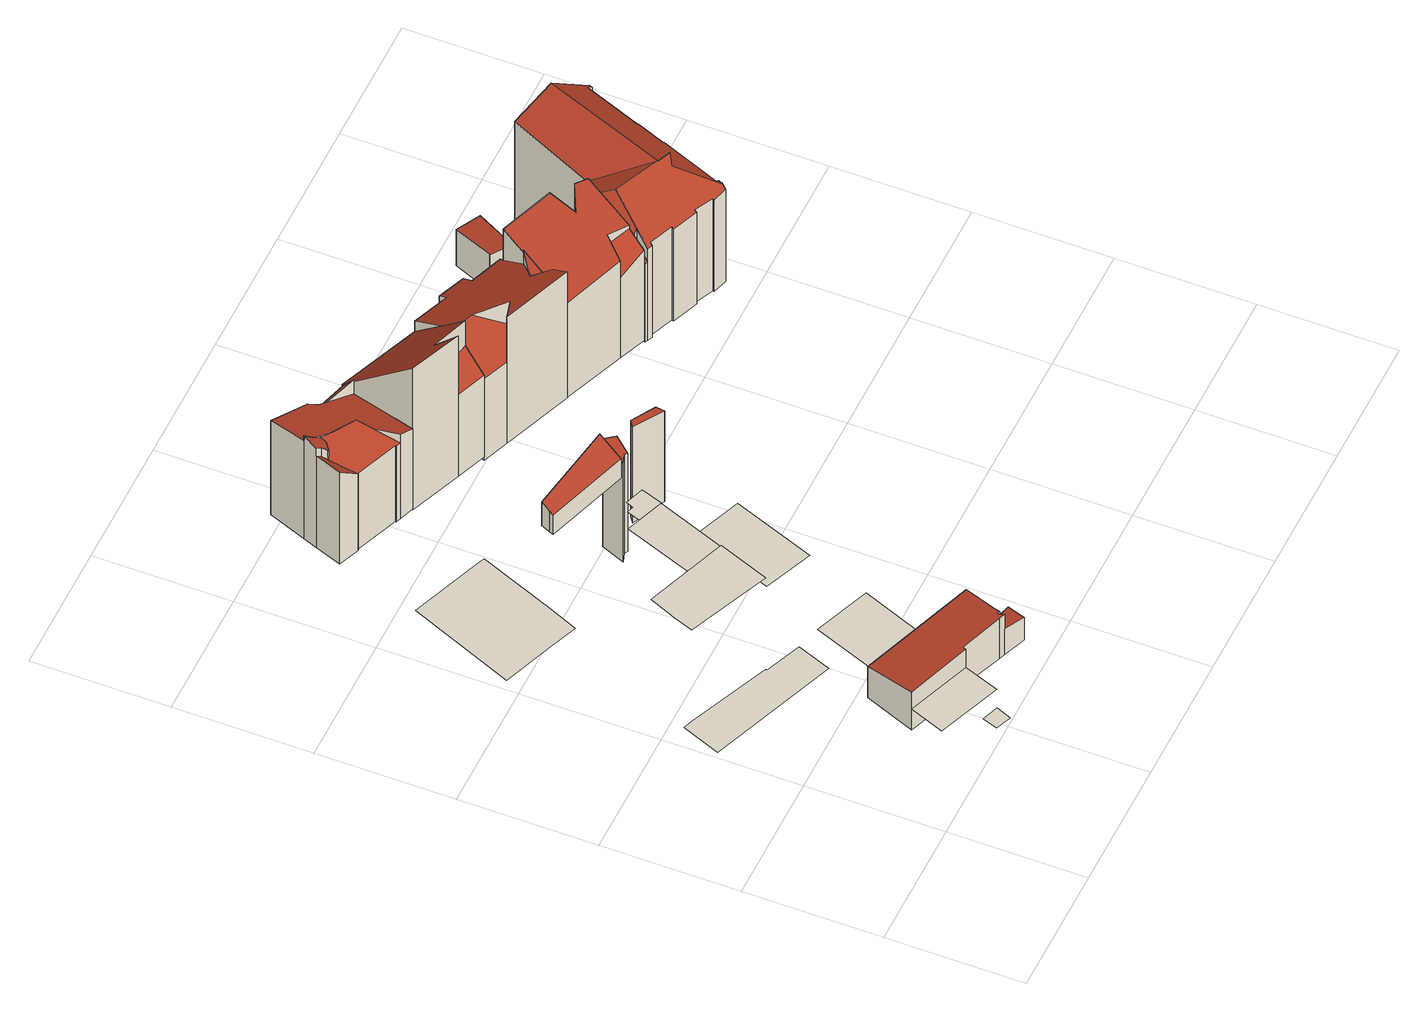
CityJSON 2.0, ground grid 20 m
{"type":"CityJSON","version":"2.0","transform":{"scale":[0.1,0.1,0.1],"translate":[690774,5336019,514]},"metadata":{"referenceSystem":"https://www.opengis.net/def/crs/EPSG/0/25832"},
"CityObjects":{
"building1":{"type":"Building","attributes":{"area_m2":55.53,"max_x":690797.88,"max_y":5336030,"min_x":690786.38,"min_y":5336021.5,"rf_extrusion_mode":"skip","rf_force_lod11":false,"rf_h_ground":518.7,"rf_h_pc_98p":0,"rf_h_roof_50p":0,"rf_h_roof_70p":0,"rf_h_roof_max":0,"rf_h_roof_min":0,"rf_is_glass_roof":false,"rf_nodata_frac":0.977,"rf_nodata_r":0,"rf_pc_select":"_HIGHEST_YET_INSUFFICIENT_COVERAGE","rf_pc_year":2026,"rf_pointcloud_unusable":true,"rf_pt_density":11.2,"rf_roof_planes":0,"rf_roof_type":"no points","rf_success":true,"rf_t_run":8,"source_file":"690_5336.gml"},"geometry":[{"type":"MultiSurface","lod":"0","boundaries":[[[0,1,2,3]]]}]},
"building2":{"type":"Building","attributes":{"area_m2":118.25,"max_x":690795.81,"max_y":5336057,"min_x":690774.81,"min_y":5336044,"rf_extrusion_mode":"skip","rf_force_lod11":false,"rf_h_ground":514.73,"rf_h_pc_98p":0,"rf_h_roof_50p":0,"rf_h_roof_70p":0,"rf_h_roof_max":0,"rf_h_roof_min":0,"rf_is_glass_roof":false,"rf_nodata_frac":1,"rf_nodata_r":0,"rf_pc_select":"_HIGHEST_YET_INSUFFICIENT_COVERAGE","rf_pc_year":0,"rf_pointcloud_unusable":true,"rf_pt_density":0,"rf_roof_planes":0,"rf_roof_type":"no points","rf_success":true,"rf_t_run":0,"source_file":"690_5336.gml"},"geometry":[{"type":"MultiSurface","lod":"0","boundaries":[[[4,5,6,7,8,9,10]]]}]},
"building3":{"type":"Building","attributes":{"area_m2":5.8,"max_x":690795.94,"max_y":5336022.5,"min_x":690792.81,"min_y":5336019,"rf_extrusion_mode":"skip","rf_force_lod11":false,"rf_h_ground":515.04,"rf_h_pc_98p":0,"rf_h_roof_50p":0,"rf_h_roof_70p":0,"rf_h_roof_max":0,"rf_h_roof_min":0,"rf_is_glass_roof":false,"rf_nodata_frac":0.25,"rf_nodata_r":0,"rf_pc_select":"_HIGHEST_YET_INSUFFICIENT_COVERAGE","rf_pc_year":2026,"rf_pointcloud_unusable":true,"rf_pt_density":12.44,"rf_roof_planes":0,"rf_roof_type":"no points","rf_success":true,"rf_t_run":4,"source_file":"690_5336.gml"},"geometry":[{"type":"MultiSurface","lod":"0","boundaries":[[[11,12,13,14]]]}]},
"building4":{"type":"Building","attributes":{"area_m2":101.1,"max_x":690793.38,"max_y":5336063.5,"min_x":690778.38,"min_y":5336051.5,"rf_extrusion_mode":"skip","rf_force_lod11":false,"rf_h_ground":532.24,"rf_h_pc_98p":0,"rf_h_roof_50p":0,"rf_h_roof_70p":0,"rf_h_roof_max":0,"rf_h_roof_min":0,"rf_is_glass_roof":false,"rf_nodata_frac":1,"rf_nodata_r":0,"rf_pc_select":"_HIGHEST_YET_INSUFFICIENT_COVERAGE","rf_pc_year":0,"rf_pointcloud_unusable":true,"rf_pt_density":0,"rf_roof_planes":0,"rf_roof_type":"no points","rf_success":true,"rf_t_run":0,"source_file":"690_5336.gml"},"geometry":[{"type":"MultiSurface","lod":"0","boundaries":[[[15,16,17,18,19]]]}]},
"building5":{"type":"Building","attributes":{"area_m2":160.46,"max_x":690811.12,"max_y":5336037.5,"min_x":690788.38,"min_y":5336023,"rf_extrusion_mode":"standard","rf_force_lod11":false,"rf_h_ground":514.7,"rf_h_pc_98p":0,"rf_h_roof_50p":521.62,"rf_h_roof_70p":521.95,"rf_h_roof_max":522.35,"rf_h_roof_min":518.49,"rf_h_roof_ridge":521.32,"rf_is_glass_roof":false,"rf_nodata_frac":0.54,"rf_nodata_r":0,"rf_pc_select":"_HIGHEST_YET_INSUFFICIENT_COVERAGE","rf_pc_year":2026,"rf_pointcloud_unusable":false,"rf_pt_density":106.25,"rf_ridgelines":1,"rf_rmse_lod22":1.15,"rf_roof_planes":6,"rf_roof_type":"slanted","rf_success":true,"rf_t_run":69,"rf_volume_lod22":959.58,"source_file":"690_5336.gml"},"children":["building5-1"]},
"building5-1":{"type":"BuildingPart","parents":["building5"],"geometry":[{"type":"Solid","lod":"2.2","boundaries":[[[[20,21,22,23,24,25,26,27,28,29]],[[30,26,25,31]],[[31,25,24,32]],[[32,24,23,33]],[[33,23,22,34]],[[35,21,20,36]],[[37,27,26,30]],[[34,22,21,35,38]],[[38,35,39,40]],[[40,39,41,42]],[[42,41,43,44]],[[44,43,28,27,37]],[[45,29,28,43]],[[36,20,29,45]],[[44,37,30,31,32,33,34,38,40,42]],[[36,45,43,41,39,35]]]],"semantics":{"surfaces":[{"type":"GroundSurface"},{"type":"WallSurface","on_footprint_edge":true},{"type":"WallSurface","on_footprint_edge":false},{"type":"RoofSurface","rf_azimuth":6.71,"rf_h_roof_50p":521.45,"rf_h_roof_70p":521.67,"rf_h_roof_max":522.27,"rf_h_roof_min":520.59,"rf_slope":8.72},{"type":"RoofSurface","rf_azimuth":81.09,"rf_h_roof_50p":519.08,"rf_h_roof_70p":519.19,"rf_h_roof_max":522.1,"rf_h_roof_min":518.73,"rf_slope":9.12}],"values":[[0,1,1,1,1,1,1,1,2,2,2,1,1,1,3,4]]}}]},
"building6":{"type":"Building","attributes":{"area_m2":212.73,"max_x":690792.81,"max_y":5336096.5,"min_x":690774.56,"min_y":5336076.5,"rf_extrusion_mode":"standard","rf_force_lod11":false,"rf_h_ground":515.73,"rf_h_pc_98p":0,"rf_h_roof_50p":534.63,"rf_h_roof_70p":534.75,"rf_h_roof_max":535.06,"rf_h_roof_min":530.95,"rf_is_glass_roof":false,"rf_nodata_frac":0.582,"rf_nodata_r":0,"rf_pc_select":"_HIGHEST_YET_INSUFFICIENT_COVERAGE","rf_pc_year":2026,"rf_pointcloud_unusable":false,"rf_pt_density":7.04,"rf_ridgelines":0,"rf_rmse_lod22":0,"rf_roof_planes":2,"rf_roof_type":"slanted","rf_success":true,"rf_t_run":20,"rf_volume_lod22":0,"source_file":"690_5336.gml"},"geometry":[{"type":"MultiSurface","lod":"0","boundaries":[[[46,47,48,49,50,51,52,53]]]}]},
"building7":{"type":"Building","attributes":{"area_m2":65.28,"max_x":690797.19,"max_y":5336071,"min_x":690787.69,"min_y":5336059,"rf_extrusion_mode":"skip","rf_force_lod11":false,"rf_h_ground":531.93,"rf_h_pc_98p":0,"rf_h_roof_50p":0,"rf_h_roof_70p":0,"rf_h_roof_max":0,"rf_h_roof_min":0,"rf_is_glass_roof":false,"rf_nodata_frac":0.969,"rf_nodata_r":0,"rf_pc_select":"_HIGHEST_YET_INSUFFICIENT_COVERAGE","rf_pc_year":2026,"rf_pointcloud_unusable":true,"rf_pt_density":4.5,"rf_roof_planes":0,"rf_roof_type":"no points","rf_success":true,"rf_t_run":5,"source_file":"690_5336.gml"},"geometry":[{"type":"MultiSurface","lod":"0","boundaries":[[[54,55,56,57]]]}]},
"building8":{"type":"Building","attributes":{"area_m2":98.35,"max_x":690802.12,"max_y":5336063,"min_x":690790.44,"min_y":5336048.5,"rf_extrusion_mode":"skip","rf_force_lod11":false,"rf_h_ground":530.83,"rf_h_pc_98p":0,"rf_h_roof_50p":0,"rf_h_roof_70p":0,"rf_h_roof_max":0,"rf_h_roof_min":0,"rf_is_glass_roof":false,"rf_nodata_frac":0.954,"rf_nodata_r":0,"rf_pc_select":"_HIGHEST_YET_INSUFFICIENT_COVERAGE","rf_pc_year":2026,"rf_pointcloud_unusable":true,"rf_pt_density":10.67,"rf_roof_planes":0,"rf_roof_type":"no points","rf_success":true,"rf_t_run":1,"source_file":"690_5336.gml"},"geometry":[{"type":"MultiSurface","lod":"0","boundaries":[[[58,59,60,61]]]}]},
"building9":{"type":"Building","attributes":{"area_m2":113.41,"max_x":690807.62,"max_y":5336048,"min_x":690794.75,"min_y":5336033,"rf_extrusion_mode":"standard","rf_force_lod11":false,"rf_h_ground":514.87,"rf_h_pc_98p":0,"rf_h_roof_50p":518.59,"rf_h_roof_70p":518.63,"rf_h_roof_max":518.85,"rf_h_roof_min":518.44,"rf_is_glass_roof":false,"rf_nodata_frac":0.562,"rf_nodata_r":0,"rf_pc_select":"_HIGHEST_YET_INSUFFICIENT_COVERAGE","rf_pc_year":2026,"rf_pointcloud_unusable":false,"rf_pt_density":38.87,"rf_ridgelines":0,"rf_rmse_lod22":0,"rf_roof_planes":2,"rf_roof_type":"slanted","rf_success":true,"rf_t_run":50,"rf_volume_lod22":0,"source_file":"690_5336.gml"},"geometry":[{"type":"MultiSurface","lod":"0","boundaries":[[[62,63,64,65]]]}]},
"building10":{"type":"Building","attributes":{"area_m2":12.14,"max_x":690798.31,"max_y":5336073,"min_x":690793.38,"min_y":5336069,"rf_extrusion_mode":"skip","rf_force_lod11":false,"rf_h_ground":531.98,"rf_h_pc_98p":0,"rf_h_roof_50p":0,"rf_h_roof_70p":0,"rf_h_roof_max":0,"rf_h_roof_min":0,"rf_is_glass_roof":false,"rf_nodata_frac":0.854,"rf_nodata_r":0,"rf_pc_select":"_HIGHEST_YET_INSUFFICIENT_COVERAGE","rf_pc_year":2026,"rf_pointcloud_unusable":true,"rf_pt_density":9.14,"rf_roof_planes":0,"rf_roof_type":"no points","rf_success":true,"rf_t_run":2,"source_file":"690_5336.gml"},"geometry":[{"type":"MultiSurface","lod":"0","boundaries":[[[66,67,68,69,70,71]]]}]},
"building11":{"type":"Building","attributes":{"area_m2":177.84,"max_x":690805,"max_y":5336092,"min_x":690786.44,"min_y":5336074.5,"rf_extrusion_mode":"standard","rf_force_lod11":false,"rf_h_ground":530.38,"rf_h_pc_98p":0,"rf_h_roof_50p":534.6,"rf_h_roof_70p":534.91,"rf_h_roof_max":535.78,"rf_h_roof_min":533.86,"rf_h_roof_ridge":535.46,"rf_is_glass_roof":false,"rf_nodata_frac":0.582,"rf_nodata_r":0,"rf_pc_select":"_HIGHEST_YET_INSUFFICIENT_COVERAGE","rf_pc_year":2026,"rf_pointcloud_unusable":false,"rf_pt_density":15,"rf_ridgelines":1,"rf_rmse_lod22":1.66,"rf_roof_planes":3,"rf_roof_type":"slanted","rf_success":true,"rf_t_run":27,"rf_volume_lod22":173.53,"source_file":"690_5336.gml"},"children":["building11-1"]},
"building11-1":{"type":"BuildingPart","parents":["building11"],"geometry":[{"type":"Solid","lod":"2.2","boundaries":[[[[72,73,74,75,76]],[[77,72,76,78]],[[78,76,75,79]],[[79,75,74,80]],[[80,74,73,81]],[[81,73,72,77]],[[81,77,78,79,80]]]],"semantics":{"surfaces":[{"type":"GroundSurface"},{"type":"WallSurface","on_footprint_edge":true},{"type":"RoofSurface","rf_azimuth":198.52,"rf_h_roof_50p":534.74,"rf_h_roof_70p":535,"rf_h_roof_max":535.74,"rf_h_roof_min":534.07,"rf_slope":22.76}],"values":[[0,1,1,1,1,1,2]]}}]},
"building12":{"type":"Building","attributes":{"area_m2":165.88,"max_x":690801.81,"max_y":5336120.5,"min_x":690784.88,"min_y":5336104,"rf_extrusion_mode":"standard","rf_force_lod11":false,"rf_h_ground":515.28,"rf_h_pc_98p":0,"rf_h_roof_50p":531.32,"rf_h_roof_70p":532.22,"rf_h_roof_max":534.47,"rf_h_roof_min":529.47,"rf_h_roof_ridge":533.63,"rf_is_glass_roof":false,"rf_nodata_frac":0.485,"rf_nodata_r":0,"rf_pc_select":"_HIGHEST_YET_INSUFFICIENT_COVERAGE","rf_pc_year":2026,"rf_pointcloud_unusable":false,"rf_pt_density":13.06,"rf_ridgelines":3,"rf_rmse_lod22":0.376,"rf_roof_planes":9,"rf_roof_type":"slanted","rf_success":true,"rf_t_run":27,"rf_volume_lod22":2684.69,"source_file":"690_5336.gml"},"children":["building12-1"]},
"building12-1":{"type":"BuildingPart","parents":["building12"],"geometry":[{"type":"Solid","lod":"2.2","boundaries":[[[[82,83,84,85,86,87,88,89,90,91,92,93,94,95]],[[96,89,88,97]],[[98,99,97,100]],[[101,83,82,102]],[[103,84,83,101]],[[104,94,93,105]],[[106,95,94,104]],[[107,91,90,108]],[[109,110,92,91,107]],[[108,111,112]],[[99,98,112]],[[111,108,90,89,96]],[[113,114,115]],[[116,117,115]],[[100,97,88,87,118]],[[119,120,121]],[[117,116,121]],[[120,119,122,123]],[[118,87,86,122]],[[105,93,92,110]],[[124,125,126]],[[127,128,125,124]],[[102,82,95,106]],[[123,122,86,85,129,130]],[[129,85,84,103]],[[128,131,132]],[[130,129,133,134]],[[134,133,131,128,127]],[[114,113,135]],[[110,109,135]],[[111,96,97,99,112]],[[134,127,124,126,117,121,120,123,130]],[[114,135,109,107,108,112,98,100,118,122,119,121,116,115]],[[106,132,131,133,129,103,101,102]],[[132,106,104,105,110,135,113,115,117,126,125,128]]]],"semantics":{"surfaces":[{"type":"GroundSurface"},{"type":"WallSurface","on_footprint_edge":true},{"type":"WallSurface","on_footprint_edge":false},{"type":"RoofSurface","rf_azimuth":14.81,"rf_h_roof_50p":529.7,"rf_h_roof_70p":530.2,"rf_h_roof_max":531.44,"rf_h_roof_min":528.49,"rf_slope":52.85},{"type":"RoofSurface","rf_azimuth":135.58,"rf_h_roof_50p":533.83,"rf_h_roof_70p":534.12,"rf_h_roof_max":534.94,"rf_h_roof_min":532.75,"rf_slope":37.78},{"type":"RoofSurface","rf_azimuth":88.85,"rf_h_roof_50p":531.32,"rf_h_roof_70p":532.18,"rf_h_roof_max":534.12,"rf_h_roof_min":529.17,"rf_slope":19.44},{"type":"RoofSurface","rf_azimuth":109.97,"rf_h_roof_50p":531.96,"rf_h_roof_70p":532.42,"rf_h_roof_max":533.83,"rf_h_roof_min":530.13,"rf_slope":41.46},{"type":"RoofSurface","rf_azimuth":200.56,"rf_h_roof_50p":531.35,"rf_h_roof_70p":531.91,"rf_h_roof_max":533.17,"rf_h_roof_min":529.84,"rf_slope":29.4}],"values":[[0,1,2,1,1,1,1,1,1,2,2,1,2,2,1,2,2,2,1,1,2,2,1,1,1,2,2,2,2,2,3,4,5,6,7]]}}]},
"building13":{"type":"Building","attributes":{"area_m2":359.8,"max_x":690824.88,"max_y":5336087.5,"min_x":690795,"min_y":5336060.5,"rf_extrusion_mode":"standard","rf_force_lod11":false,"rf_h_ground":514.61,"rf_h_pc_98p":0,"rf_h_roof_50p":533,"rf_h_roof_70p":533.44,"rf_h_roof_max":535.59,"rf_h_roof_min":532.11,"rf_h_roof_ridge":532.65,"rf_is_glass_roof":false,"rf_nodata_frac":0.483,"rf_nodata_r":0,"rf_pc_select":"_HIGHEST_YET_INSUFFICIENT_COVERAGE","rf_pc_year":2026,"rf_pointcloud_unusable":false,"rf_pt_density":21.62,"rf_ridgelines":1,"rf_rmse_lod22":7.97,"rf_roof_planes":7,"rf_roof_type":"slanted","rf_success":true,"rf_t_run":73,"rf_volume_lod22":202.43,"source_file":"690_5336.gml"},"children":["building13-1","building13-2"]},
"building13-1":{"type":"BuildingPart","parents":["building13"],"geometry":[{"type":"Solid","lod":"2.2","boundaries":[[[[136,137,138,139]],[[140,139,138,141]],[[142,136,139,140]],[[141,138,137,143]],[[143,137,136,142]],[[143,142,140,141]]]],"semantics":{"surfaces":[{"type":"GroundSurface"},{"type":"WallSurface","on_footprint_edge":true},{"type":"RoofSurface","rf_azimuth":160.21,"rf_h_roof_50p":532.54,"rf_h_roof_70p":532.72,"rf_h_roof_max":532.93,"rf_h_roof_min":532.19,"rf_slope":12.35}],"values":[[0,1,1,1,1,2]]}}]},
"building13-2":{"type":"BuildingPart","parents":["building13"],"geometry":[{"type":"Solid","lod":"2.2","boundaries":[[[[144,145,146,147,148]],[[149,144,148,150]],[[151,146,145,152]],[[153,147,146,151]],[[150,148,147,153]],[[152,145,144,149]],[[152,149,150,153,151]]]],"semantics":{"surfaces":[{"type":"GroundSurface"},{"type":"WallSurface","on_footprint_edge":true},{"type":"RoofSurface","rf_azimuth":172.29,"rf_h_roof_50p":534.31,"rf_h_roof_70p":534.6,"rf_h_roof_max":535.3,"rf_h_roof_min":533.48,"rf_slope":30.3}],"values":[[0,1,1,1,1,1,2]]}}]},
"building14":{"type":"Building","attributes":{"area_m2":167.84,"max_x":690814.25,"max_y":5336116,"min_x":690797.38,"min_y":5336099.5,"rf_extrusion_mode":"standard","rf_force_lod11":false,"rf_h_ground":515.13,"rf_h_pc_98p":0,"rf_h_roof_50p":532.74,"rf_h_roof_70p":533.27,"rf_h_roof_max":535.57,"rf_h_roof_min":531.17,"rf_is_glass_roof":false,"rf_nodata_frac":0.7,"rf_nodata_r":0,"rf_pc_select":"_HIGHEST_YET_INSUFFICIENT_COVERAGE","rf_pc_year":2026,"rf_pointcloud_unusable":false,"rf_pt_density":10.59,"rf_ridgelines":0,"rf_rmse_lod22":1.18,"rf_roof_planes":3,"rf_roof_type":"slanted","rf_success":true,"rf_t_run":17,"rf_volume_lod22":3297.85,"source_file":"690_5336.gml"},"children":["building14-1"]},
"building14-1":{"type":"BuildingPart","parents":["building14"],"geometry":[{"type":"Solid","lod":"2.2","boundaries":[[[[154,155,156,157,158,159]],[[160,155,154,161]],[[162,159,158,163,164]],[[164,163,165,166]],[[166,165,167,168]],[[168,167,156,155,160]],[[161,154,159,162]],[[163,158,157,169]],[[169,157,156,167]],[[161,162,164,166,168,160]],[[169,167,165,163]]]],"semantics":{"surfaces":[{"type":"GroundSurface"},{"type":"WallSurface","on_footprint_edge":true},{"type":"WallSurface","on_footprint_edge":false},{"type":"RoofSurface","rf_azimuth":22.56,"rf_h_roof_50p":534.73,"rf_h_roof_70p":537.09,"rf_h_roof_max":542,"rf_h_roof_min":528.88,"rf_slope":45.19},{"type":"RoofSurface","rf_azimuth":201.95,"rf_h_roof_50p":532.36,"rf_h_roof_70p":532.91,"rf_h_roof_max":541.54,"rf_h_roof_min":530.85,"rf_slope":40.44}],"values":[[0,1,1,2,2,1,1,1,1,3,4]]}}]},
"building15":{"type":"Building","attributes":{"area_m2":195.93,"max_x":690828.19,"max_y":5336111,"min_x":690809.56,"min_y":5336094,"rf_extrusion_mode":"standard","rf_force_lod11":false,"rf_h_ground":514.5,"rf_h_pc_98p":0,"rf_h_roof_50p":533.94,"rf_h_roof_70p":534.56,"rf_h_roof_max":536.23,"rf_h_roof_min":530.99,"rf_h_roof_ridge":535.34,"rf_is_glass_roof":false,"rf_nodata_frac":0.662,"rf_nodata_r":0,"rf_pc_select":"_HIGHEST_YET_INSUFFICIENT_COVERAGE","rf_pc_year":2026,"rf_pointcloud_unusable":false,"rf_pt_density":10.07,"rf_ridgelines":1,"rf_rmse_lod22":0.989,"rf_roof_planes":3,"rf_roof_type":"slanted","rf_success":true,"rf_t_run":30,"rf_volume_lod22":3843.62,"source_file":"690_5336.gml"},"children":["building15-1"]},
"building15-1":{"type":"BuildingPart","parents":["building15"],"geometry":[{"type":"Solid","lod":"2.2","boundaries":[[[[170,171,172,173,174,175,176,177,178,179,180,181]],[[182,179,178,183]],[[184,180,179,182]],[[183,178,177,185]],[[185,177,176,186]],[[186,176,175,187]],[[187,175,174,188]],[[189,173,172,190]],[[191,192,193]],[[194,171,170,195,196]],[[196,195,197,198]],[[199,181,180,184]],[[188,174,173,189]],[[200,199,201]],[[198,197,201]],[[195,170,181,199,200]],[[202,190,172,171,194]],[[192,191,190,202]],[[195,200,201,197]],[[190,191,193,188,189]],[[192,202,194,196,198,201,199,184,182,183,185,186,187,188,193]]]],"semantics":{"surfaces":[{"type":"GroundSurface"},{"type":"WallSurface","on_footprint_edge":true},{"type":"WallSurface","on_footprint_edge":false},{"type":"RoofSurface","rf_azimuth":179.32,"rf_h_roof_50p":535.66,"rf_h_roof_70p":535.89,"rf_h_roof_max":536.72,"rf_h_roof_min":534.47,"rf_slope":25.5},{"type":"RoofSurface","rf_azimuth":200.93,"rf_h_roof_50p":532.93,"rf_h_roof_70p":533.94,"rf_h_roof_max":537.88,"rf_h_roof_min":530.19,"rf_slope":44.06},{"type":"RoofSurface","rf_azimuth":20.93,"rf_h_roof_50p":533.98,"rf_h_roof_70p":535.45,"rf_h_roof_max":538.49,"rf_h_roof_min":530.26,"rf_slope":30.25}],"values":[[0,1,1,1,1,1,1,1,2,1,2,1,1,2,2,1,1,2,3,4,5]]}}]},
"building16":{"type":"Building","attributes":{"area_m2":160.98,"max_x":690840.81,"max_y":5336104.5,"min_x":690823.75,"min_y":5336088.5,"rf_extrusion_mode":"standard","rf_force_lod11":false,"rf_h_ground":514.56,"rf_h_pc_98p":0,"rf_h_roof_50p":532.33,"rf_h_roof_70p":534.04,"rf_h_roof_max":536.3,"rf_h_roof_min":530.17,"rf_is_glass_roof":false,"rf_nodata_frac":0.599,"rf_nodata_r":0,"rf_pc_select":"_HIGHEST_YET_INSUFFICIENT_COVERAGE","rf_pc_year":2026,"rf_pointcloud_unusable":false,"rf_pt_density":50.25,"rf_ridgelines":0,"rf_rmse_lod22":1,"rf_roof_planes":8,"rf_roof_type":"slanted","rf_success":true,"rf_t_run":38,"rf_volume_lod22":3289.01,"source_file":"690_5336.gml"},"children":["building16-1"]},
"building16-1":{"type":"BuildingPart","parents":["building16"],"geometry":[{"type":"Solid","lod":"2.2","boundaries":[[[[203,204,205,206,207,208,209,210,211]],[[212,209,208,213]],[[214,215,210,209,212,216]],[[217,204,203,218,219]],[[219,218,220,221]],[[213,208,207,222]],[[223,205,204,217]],[[224,211,210,215]],[[221,220,215,214]],[[218,203,211,224]],[[225,226,206,205,223]],[[216,212,227,228,229]],[[228,227,222,230]],[[231,232,226,225]],[[229,228,232,231]],[[230,222,207,206,226]],[[218,224,215,220]],[[222,227,212,213]],[[229,231,225,223,217,219,221,214,216]],[[230,226,232,228]]]],"semantics":{"surfaces":[{"type":"GroundSurface"},{"type":"WallSurface","on_footprint_edge":true},{"type":"WallSurface","on_footprint_edge":false},{"type":"RoofSurface","rf_azimuth":232.4,"rf_h_roof_50p":532.4,"rf_h_roof_70p":532.95,"rf_h_roof_max":534.77,"rf_h_roof_min":530.11,"rf_slope":41.8},{"type":"RoofSurface","rf_azimuth":18.75,"rf_h_roof_50p":530.07,"rf_h_roof_70p":530.32,"rf_h_roof_max":538.12,"rf_h_roof_min":529.55,"rf_slope":28.36},{"type":"RoofSurface","rf_azimuth":207.91,"rf_h_roof_50p":535.69,"rf_h_roof_70p":536.62,"rf_h_roof_max":538.37,"rf_h_roof_min":532.73,"rf_slope":24.38},{"type":"RoofSurface","rf_azimuth":357.49,"rf_h_roof_50p":531.05,"rf_h_roof_70p":531.39,"rf_h_roof_max":538.01,"rf_h_roof_min":529.94,"rf_slope":35.64}],"values":[[0,1,1,1,2,1,1,1,2,1,1,2,2,2,2,1,3,4,5,6]]}}]},
"building17":{"type":"Building","attributes":{"area_m2":28.83,"max_x":690843.75,"max_y":5336116,"min_x":690836.75,"min_y":5336109,"rf_extrusion_mode":"standard","rf_force_lod11":false,"rf_h_ground":514.51,"rf_h_pc_98p":0,"rf_h_roof_50p":520.18,"rf_h_roof_70p":521.51,"rf_h_roof_max":522,"rf_h_roof_min":519.97,"rf_is_glass_roof":false,"rf_nodata_frac":0.623,"rf_nodata_r":0,"rf_pc_select":"_HIGHEST_YET_INSUFFICIENT_COVERAGE","rf_pc_year":2026,"rf_pointcloud_unusable":false,"rf_pt_density":70.79,"rf_ridgelines":0,"rf_rmse_lod22":0.254,"rf_roof_planes":2,"rf_roof_type":"slanted","rf_success":true,"rf_t_run":23,"rf_volume_lod22":178.74,"source_file":"690_5336.gml"},"children":["building17-1"]},
"building17-1":{"type":"BuildingPart","parents":["building17"],"geometry":[{"type":"Solid","lod":"2.2","boundaries":[[[[233,234,235,236,237,238]],[[239,237,236,240]],[[241,238,237,239]],[[242,233,238,241]],[[240,236,235,243]],[[243,235,234,244]],[[244,234,233,242]],[[244,242,241,239,240,243]]]],"semantics":{"surfaces":[{"type":"GroundSurface"},{"type":"WallSurface","on_footprint_edge":true},{"type":"RoofSurface","rf_azimuth":110.59,"rf_h_roof_50p":520.74,"rf_h_roof_70p":521.06,"rf_h_roof_max":521.55,"rf_h_roof_min":519.86,"rf_slope":17.99}],"values":[[0,1,1,1,1,1,1,2]]}}]},
"building18":{"type":"Building","attributes":{"area_m2":337.88,"max_x":690859.69,"max_y":5336112,"min_x":690836.62,"min_y":5336083,"rf_extrusion_mode":"standard","rf_force_lod11":false,"rf_h_ground":514.51,"rf_h_pc_98p":0,"rf_h_roof_50p":535.6,"rf_h_roof_70p":536.42,"rf_h_roof_max":537.61,"rf_h_roof_min":532.5,"rf_h_roof_ridge":537.82,"rf_is_glass_roof":false,"rf_nodata_frac":0.00148,"rf_nodata_r":0,"rf_pc_select":"PREFERRED_AND_LATEST","rf_pc_year":2026,"rf_pointcloud_unusable":false,"rf_pt_density":584.37,"rf_ridgelines":4,"rf_rmse_lod22":1.31,"rf_roof_planes":26,"rf_roof_type":"slanted","rf_success":true,"rf_t_run":203,"rf_volume_lod22":7086.92,"source_file":"690_5336.gml"},"children":["building18-1"]},
"building18-1":{"type":"BuildingPart","parents":["building18"],"geometry":[{"type":"Solid","lod":"2.2","boundaries":[[[[245,246,247,248,249,250,251,252,253,254,255,256,257,258,259,260,261,262,263,264,265,266,267,268,269,270,271,272,273]],[[274,248,247,275]],[[276,260,259,277]],[[278,261,260,276]],[[277,259,258,279]],[[279,258,257,280]],[[281,246,245,282]],[[282,245,273,283]],[[284,255,254,285]],[[286,256,255,284]],[[287,288,289,290,291]],[[291,290,250,249,292]],[[292,249,248,274]],[[275,247,246,281]],[[293,271,270,294]],[[283,273,272,295]],[[296,264,263,297]],[[298,265,264,296]],[[299,268,267,300]],[[295,272,271,293]],[[294,270,269,301,302]],[[303,304,305]],[[304,303,306]],[[297,263,262,307]],[[307,262,261,278]],[[308,253,252,309,310]],[[280,257,256,286]],[[311,251,250,290]],[[310,309,289,288]],[[312,288,287]],[[302,301,313]],[[301,269,268,299]],[[285,254,253,308]],[[309,252,251,311]],[[314,266,265,298]],[[300,267,266,314]],[[280,286,315,316,279]],[[288,312,308,310]],[[302,313,305,304,306,316,315,312,287,291,292,274,275,281,282,283,295,293,294]],[[285,308,312,315,286,284]],[[309,311,290,289]],[[300,314,298,296,297,307,278,276,277,279,316,306,303,305,313,301,299]]]],"semantics":{"surfaces":[{"type":"GroundSurface"},{"type":"WallSurface","on_footprint_edge":true},{"type":"WallSurface","on_footprint_edge":false},{"type":"RoofSurface","rf_azimuth":291.15,"rf_h_roof_50p":536.17,"rf_h_roof_70p":536.81,"rf_h_roof_max":537.9,"rf_h_roof_min":534.27,"rf_slope":25.89},{"type":"RoofSurface","rf_azimuth":268.55,"rf_h_roof_50p":535.74,"rf_h_roof_70p":536.63,"rf_h_roof_max":537.61,"rf_h_roof_min":533.81,"rf_slope":60.86},{"type":"RoofSurface","rf_azimuth":201.05,"rf_h_roof_50p":534.73,"rf_h_roof_70p":535.87,"rf_h_roof_max":537.99,"rf_h_roof_min":532.19,"rf_slope":41.42},{"type":"RoofSurface","rf_azimuth":24.61,"rf_h_roof_50p":536.34,"rf_h_roof_70p":536.84,"rf_h_roof_max":537.99,"rf_h_roof_min":534.22,"rf_slope":30.19},{"type":"RoofSurface","rf_azimuth":213.79,"rf_h_roof_50p":531.31,"rf_h_roof_70p":532.7,"rf_h_roof_max":534.09,"rf_h_roof_min":529.89,"rf_slope":43.04},{"type":"RoofSurface","rf_azimuth":111.18,"rf_h_roof_50p":535.21,"rf_h_roof_70p":536.21,"rf_h_roof_max":537.9,"rf_h_roof_min":532.27,"rf_slope":39.04}],"values":[[0,1,1,1,1,1,1,1,1,1,2,1,1,1,1,1,1,1,1,1,1,2,2,1,1,1,1,1,2,2,2,1,1,1,1,1,3,4,5,6,7,8]]}}]}
},
"vertices":[
[219,24,47],[238,76,47],[144,111,47],[124,60,47],
[8,324,7],[199,251,7],[218,301,7],[164,323,7],[165,325,7],[44,376,7],[31,381,7],
[220,24,10],[196,33,10],[188,11,10],[211,2,10],
[44,376,182],[165,325,182],[194,400,182],[72,445,182],[55,405,182],
[345,41,7],[312,54,7],[302,57,7],[241,81,7],[238,76,7],[144,111,7],[173,185,7],[341,120,7],[320,74,7],[356,68,7],[173,185,66],[144,111,78],[238,76,81],[241,81,80],[302,57,83],[312,54,55],[345,41,50],[341,120,73],[312,54,83],[311,64,55],[311,64,82],[315,62,54],[315,62,82],[320,74,53],[320,74,80],[356,68,47],
[6,619,17],[78,592,17],[124,574,17],[143,619,17],[188,730,17],[183,732,17],[163,740,17],[71,775,17],
[137,421,179],[194,400,179],[232,501,179],[175,522,179],
[235,294,168],[281,415,168],[210,442,168],[164,323,168],
[290,139,9],[337,259,9],[254,291,9],[208,171,9],
[194,515,180],[232,501,180],[243,532,180],[215,542,180],[211,531,180],[201,534,180],
[280,608,164],[265,571,164],[140,612,164],[143,619,164],[148,632,164],[280,608,217],[148,632,209],[143,619,203],[140,612,200],[265,571,200],
[140,887,13],[140,886,13],[109,898,13],[123,937,13],[131,958,13],[152,1014,13],[216,990,13],[278,966,13],[272,949,13],[234,850,13],[213,858,13],[205,861,13],[205,862,13],[141,887,13],[278,966,155],[216,990,146],[223,977,168],[223,977,160],[216,990,171],[140,886,159],[140,887,159],[109,898,188],[205,862,158],[205,861,157],[141,887,158],[234,850,166],[272,949,152],[213,858,173],[213,858,157],[272,949,178],[235,970,164],[203,916,186],[203,916,176],[164,937,190],[152,944,194],[152,944,191],[152,1014,193],[136,953,200],[136,953,205],[146,947,196],[131,958,201],[131,958,210],[137,926,189],[137,926,178],[152,936,186],[136,927,190],[136,927,179],[123,937,188],[123,937,203],[136,927,174],[133,924,176],[132,934,180],[132,934,196],[207,893,175],
[331,584,6],[341,591,6],[380,573,6],[381,561,6],[381,561,180],[380,573,183],[331,584,189],[341,591,189],
[296,591,6],[283,570,6],[278,573,6],[264,568,6],[278,603,6],[296,591,204],[278,603,212],[278,573,195],[283,570,193],[264,568,193],
[279,969,11],[403,921,11],[368,835,11],[355,803,11],[311,820,11],[234,850,11],[403,921,151],[279,969,154],[234,850,282],[311,820,167],[311,820,280],[306,851,189],[306,851,254],[368,835,197],[368,835,244],[355,803,167],
[507,773,5],[497,748,5],[393,788,5],[355,803,5],[376,854,5],[403,921,5],[457,900,5],[461,912,5],[501,896,5],[494,880,5],[542,862,5],[527,823,5],[494,880,175],[501,896,164],[542,862,175],[461,912,164],[457,900,171],[403,921,171],[376,854,213],[355,803,160],[393,788,160],[434,801,186],[434,801,230],[407,842,213],[497,748,246],[507,773,201],[507,773,230],[494,799,214],[494,799,219],[527,823,199],[527,823,225],[500,803,216],[393,788,246],
[587,713,6],[497,748,6],[539,856,6],[617,825,6],[659,809,6],[668,806,6],[663,791,6],[637,722,6],[627,697,6],[663,791,165],[668,806,157],[637,722,205],[637,722,199],[663,791,238],[497,748,186],[587,713,158],[587,713,191],[609,741,189],[609,741,207],[659,809,157],[539,856,238],[627,697,178],[617,825,243],[617,825,159],[647,803,162],[647,803,176],[647,803,240],[659,809,172],[613,786,226],[613,786,187],
[658,902,5],[627,913,5],[628,915,5],[651,971,5],[698,958,5],[666,899,5],[698,958,59],[651,971,74],[666,899,61],[658,902,64],[628,915,75],[627,913,75],
[713,661,5],[674,676,5],[675,679,5],[639,693,5],[637,690,5],[630,693,5],[626,695,5],[634,715,5],[655,770,5],[668,806,5],[685,799,5],[687,804,5],[743,929,5],[798,902,5],[855,874,5],[857,874,5],[855,869,5],[847,872,5],[814,789,5],[816,788,5],[799,745,5],[801,745,5],[766,657,5],[770,655,5],[767,649,5],[764,642,5],[742,649,5],[742,651,5],[714,664,5],[639,693,183],[675,679,183],[857,874,184],[855,874,186],[855,869,184],[798,902,236],[743,929,206],[674,676,180],[713,661,180],[714,664,183],[685,799,206],[668,806,206],[687,804,203],[640,713,200],[640,713,199],[640,713,175],[630,693,154],[630,693,180],[637,690,180],[742,649,179],[764,642,181],[742,651,181],[816,788,190],[814,789,192],[799,745,190],[770,655,186],[766,657,189],[767,649,186],[767,649,188],[749,714,219],[749,714,235],[737,706,225],[729,722,236],[847,872,191],[655,770,229],[634,715,173],[634,715,189],[626,695,154],[660,751,238],[765,650,188],[801,745,188],[728,723,236],[729,723,236]
]}
